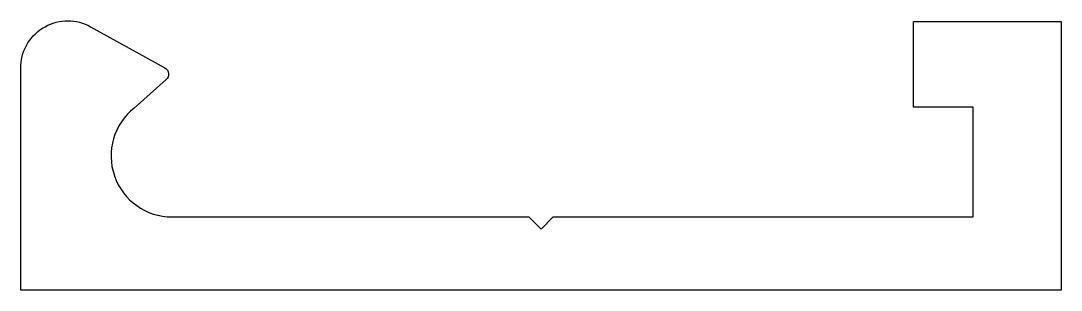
# Model space of a CAD drawing. Extents: x 221.5 to 264.1, y 300 to 311.1.
import ezdxf

# ---------------------------------------------------------------- set-up
doc = ezdxf.new("R2010")
doc.units = 0
doc.layers.get('0').update_dxf_attribs({"linetype": 'CONTINUOUS'})

msp = doc.modelspace()

# ---------------------------------------------------------------- linework, layer by layer
msp.add_lwpolyline([(221.527, 309.255, -0.553705), (224.387, 310.837), (227.424, 309.154, -0.516976), (227.478, 308.668), (226.172, 307.506, 0.711235), (227.722, 303.044), (242.329, 303.044), (242.829, 302.544), (243.329, 303.044), (260.529, 303.044), (260.529, 307.544), (258.079, 307.544), (258.079, 311.044), (264.129, 311.044), (264.129, 300.044), (221.529, 300.044), (221.527, 309.257)], format="xyb")

doc.saveas('drawing.dxf')
